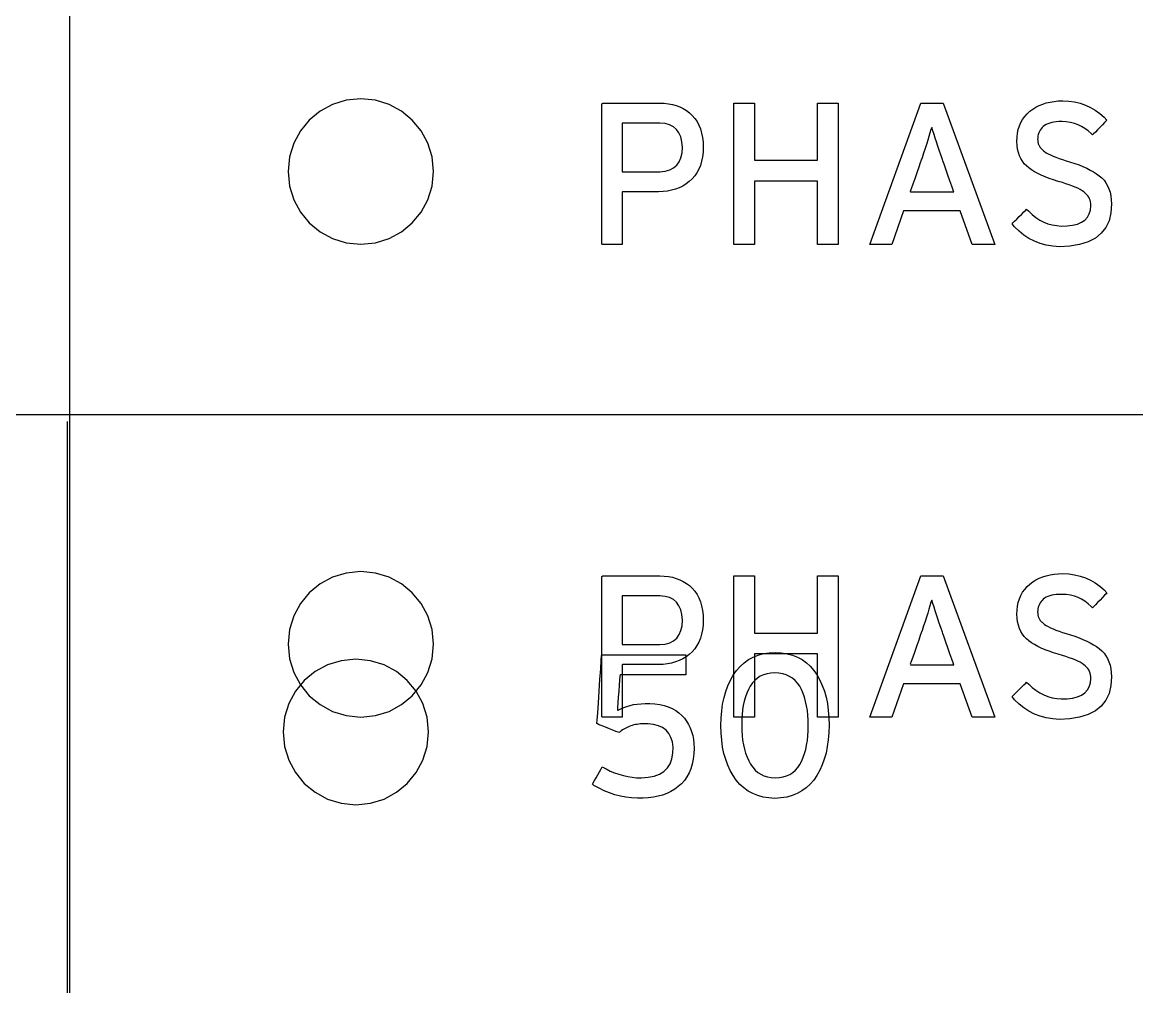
# Model space of a CAD drawing. Extents: x 1 to 47.7, y 0.2 to 35.
# Drawn here: x 12.891 to 13.657, y 12.763 to 13.426 of the extents above; entities that cross this region are included whole.
import ezdxf

# ---------------------------------------------------------------- set-up
doc = ezdxf.new("R2010")
doc.units = 0
doc.header["$MEASUREMENT"] = 0
for name, color, linetype in [('4_1__5U__UP_TO_TWO_IO_BOAR', 7, 'CONTINUOUS'), ('4_2__5U__FRONT_PANEL_W_24_', 7, 'CONTINUOUS'), ('5_1___24__TARGET_LEDS___12', 7, 'CONTINUOUS')]:
    doc.layers.add(name, color=color, linetype=linetype)

msp = doc.modelspace()

# ---------------------------------------------------------------- linework, layer by layer
at = {"layer": '4_1__5U__UP_TO_TWO_IO_BOAR'}
for points in [[(12.92363, 13.53081), (12.92363, 10.79851)], [(13.43743, 13.27362), (13.43743, 13.31723), (13.3941, 13.31723), (13.3941, 13.27362), (13.37999, 13.27362), (13.37999, 13.3708), (13.3941, 13.3708), (13.3941, 13.33146), (13.43743, 13.33146), (13.43743, 13.3708), (13.45154, 13.3708), (13.45154, 13.27362), (13.43743, 13.27362)], [(13.54363, 13.27362), (13.5355, 13.29669), (13.49657, 13.29669), (13.4885, 13.27362), (13.47338, 13.27362), (13.50837, 13.3708), (13.52383, 13.3708), (13.55923, 13.27362), (13.54363, 13.27362)], [(13.43743, 12.94864), (13.43743, 12.99226), (13.3941, 12.99226), (13.3941, 12.94864), (13.37999, 12.94864), (13.37999, 13.04582), (13.3941, 13.04582), (13.3941, 13.00648), (13.43743, 13.00648), (13.43743, 13.04582), (13.45154, 13.04582), (13.45154, 12.94864), (13.43743, 12.94864)], [(13.54363, 12.94864), (13.5355, 12.97171), (13.49657, 12.97171), (13.4885, 12.94864), (13.47338, 12.94864), (13.50837, 13.04582), (13.52383, 13.04582), (13.55923, 12.94864), (13.54363, 12.94864)]]:
    msp.add_lwpolyline(points, dxfattribs=at)
for points in [[(13.12369, 13.27378), (13.13377, 13.2748), (13.14315, 13.27772), (13.15165, 13.28233), (13.15905, 13.28844), (13.16516, 13.29584), (13.16978, 13.30434), (13.17269, 13.31373), (13.17371, 13.3238), (13.17269, 13.33388), (13.16978, 13.34327), (13.16516, 13.35176), (13.15905, 13.35916), (13.15165, 13.36526), (13.14315, 13.36987), (13.13377, 13.37278), (13.12369, 13.3738), (13.11361, 13.37278), (13.10423, 13.36987), (13.09574, 13.36526), (13.08835, 13.35916), (13.08225, 13.35176), (13.07764, 13.34327), (13.07473, 13.33388), (13.07372, 13.3238), (13.07473, 13.31373), (13.07764, 13.30434), (13.08225, 13.29584), (13.08835, 13.28844), (13.09574, 13.28233), (13.10423, 13.27772), (13.11361, 13.2748)], [(13.35897, 13.34039), (13.35882, 13.33699), (13.35844, 13.33378), (13.35783, 13.33077), (13.35699, 13.32796), (13.35591, 13.32534), (13.35461, 13.32292), (13.35308, 13.3207), (13.35131, 13.31867), (13.34934, 13.31684), (13.34721, 13.31522), (13.34494, 13.31381), (13.34251, 13.31262), (13.33994, 13.31164), (13.33721, 13.31087), (13.33434, 13.31032), (13.33131, 13.30997), (13.32813, 13.30984), (13.32703, 13.30984), (13.3247, 13.30984), (13.32125, 13.30984), (13.31714, 13.30984), (13.31284, 13.30984), (13.30884, 13.30984), (13.30559, 13.30984), (13.30358, 13.30984), (13.30315, 13.30968), (13.30315, 13.30748), (13.30315, 13.30323), (13.30315, 13.29763), (13.30315, 13.29138), (13.30315, 13.28516), (13.30315, 13.27968), (13.30315, 13.27563), (13.30315, 13.27369), (13.30283, 13.27362), (13.30161, 13.27362), (13.29973, 13.27362), (13.29744, 13.27362), (13.29503, 13.27362), (13.29275, 13.27362), (13.29086, 13.27362), (13.28964, 13.27362), (13.28932, 13.27381), (13.28932, 13.279), (13.28932, 13.28988), (13.28932, 13.30459), (13.28932, 13.32126), (13.28932, 13.33804), (13.28932, 13.35306), (13.28932, 13.36446), (13.28932, 13.37037), (13.29, 13.3708), (13.29322, 13.3708), (13.29841, 13.3708), (13.30482, 13.3708), (13.31169, 13.3708), (13.31827, 13.3708), (13.3238, 13.3708), (13.32752, 13.3708), (13.32905, 13.3708), (13.33209, 13.37068), (13.33498, 13.37035), (13.33774, 13.36981), (13.34036, 13.36908), (13.34285, 13.36814), (13.3452, 13.36699), (13.34741, 13.36564), (13.34949, 13.36409), (13.35143, 13.36231), (13.35317, 13.36029), (13.35468, 13.35807), (13.35596, 13.35565), (13.35702, 13.35301), (13.35785, 13.35017), (13.35845, 13.34711), (13.35882, 13.34385)], [(13.63939, 13.30152), (13.63899, 13.29539), (13.63769, 13.28997), (13.63547, 13.28527), (13.63233, 13.28128), (13.62828, 13.278), (13.62333, 13.27544), (13.61745, 13.27359), (13.61067, 13.27246), (13.6036, 13.27209), (13.59897, 13.27246), (13.59456, 13.27321), (13.59038, 13.27434), (13.58641, 13.27585), (13.58268, 13.27774), (13.57916, 13.28001), (13.57587, 13.28266), (13.5728, 13.28569), (13.57107, 13.28782), (13.57169, 13.28843), (13.57284, 13.28957), (13.57434, 13.29108), (13.57604, 13.29277), (13.57773, 13.29446), (13.57925, 13.29597), (13.58042, 13.29714), (13.58107, 13.29778), (13.5825, 13.29642), (13.58496, 13.29414), (13.58751, 13.29214), (13.59017, 13.29044), (13.59291, 13.28904), (13.59576, 13.28792), (13.5987, 13.28709), (13.60175, 13.28656), (13.60488, 13.28631), (13.60887, 13.2864), (13.61267, 13.28686), (13.61596, 13.28769), (13.61875, 13.28888), (13.62103, 13.29044), (13.62282, 13.29236), (13.6241, 13.29465), (13.62487, 13.29731), (13.62515, 13.30033), (13.6251, 13.30166), (13.62492, 13.30285), (13.62463, 13.30399), (13.62422, 13.30508), (13.6237, 13.30612), (13.62305, 13.3071), (13.62229, 13.30804), (13.6214, 13.30893), (13.62039, 13.30976), (13.61917, 13.31059), (13.61777, 13.31141), (13.6162, 13.31222), (13.61444, 13.31302), (13.6125, 13.31381), (13.61039, 13.31459), (13.60809, 13.31537), (13.60562, 13.31613), (13.60276, 13.31695), (13.59956, 13.31794), (13.59656, 13.31897), (13.59375, 13.32005), (13.59113, 13.32119), (13.58871, 13.32237), (13.58648, 13.32361), (13.58444, 13.32489), (13.5826, 13.32623), (13.58094, 13.3276), (13.57946, 13.3291), (13.57817, 13.33078), (13.57707, 13.33263), (13.57617, 13.33465), (13.57545, 13.33685), (13.57492, 13.33922), (13.57458, 13.34176), (13.57443, 13.34447), (13.5745, 13.34732), (13.57481, 13.35004), (13.57535, 13.35262), (13.57611, 13.35506), (13.57711, 13.35736), (13.57833, 13.35952), (13.57978, 13.36154), (13.58146, 13.36341), (13.58337, 13.36514), (13.58538, 13.36665), (13.58751, 13.36798), (13.58975, 13.36913), (13.59212, 13.37011), (13.59461, 13.37091), (13.59722, 13.37154), (13.59995, 13.37199), (13.60281, 13.37226), (13.6059, 13.37236), (13.61003, 13.37213), (13.614, 13.37157), (13.6178, 13.37067), (13.62143, 13.36944), (13.6249, 13.36788), (13.6282, 13.36599), (13.63132, 13.36376), (13.63429, 13.3612), (13.63627, 13.35914), (13.63572, 13.35857), (13.63463, 13.35744), (13.63317, 13.35592), (13.63151, 13.3542), (13.62983, 13.35246), (13.6283, 13.35088), (13.62711, 13.34964), (13.62642, 13.34892), (13.62538, 13.3498), (13.62333, 13.35167), (13.62115, 13.35331), (13.61885, 13.35471), (13.61641, 13.35587), (13.61385, 13.35679), (13.61115, 13.35747), (13.60833, 13.35791), (13.60538, 13.35811), (13.60315, 13.35809), (13.60142, 13.35796), (13.5998, 13.35775), (13.5983, 13.35746), (13.59692, 13.35708), (13.59565, 13.35663), (13.59449, 13.35609), (13.59345, 13.35547), (13.59253, 13.35477), (13.59171, 13.35397), (13.591, 13.35312), (13.59037, 13.35223), (13.58985, 13.3513), (13.58942, 13.35032), (13.58908, 13.3493), (13.58885, 13.34824), (13.58871, 13.34713), (13.58866, 13.346), (13.58868, 13.34544), (13.58871, 13.3449), (13.58877, 13.34437), (13.58885, 13.34386), (13.58896, 13.34337), (13.58909, 13.3429), (13.58924, 13.34244), (13.58942, 13.342), (13.58962, 13.34157), (13.58986, 13.34111), (13.59014, 13.34066), (13.59046, 13.34021), (13.59081, 13.33977), (13.59121, 13.33933), (13.59164, 13.3389), (13.59211, 13.33847), (13.59261, 13.33805), (13.59338, 13.33748), (13.59457, 13.33672), (13.59595, 13.33595), (13.59752, 13.33517), (13.59928, 13.33439), (13.60123, 13.3336), (13.60337, 13.3328), (13.6057, 13.332), (13.60822, 13.33119), (13.61118, 13.33029), (13.61421, 13.32931), (13.61708, 13.32826), (13.61979, 13.32716), (13.62234, 13.326), (13.62473, 13.32479), (13.62697, 13.32352), (13.62904, 13.3222), (13.63096, 13.32082), (13.6327, 13.31935), (13.63424, 13.31771), (13.63558, 13.3159), (13.63671, 13.31392), (13.63765, 13.31178), (13.63839, 13.30947), (13.63892, 13.30699), (13.63926, 13.30434)], [(13.34459, 13.34039), (13.34427, 13.34419), (13.34349, 13.3475), (13.34225, 13.35032), (13.34055, 13.35265), (13.3384, 13.3545), (13.33579, 13.35585), (13.33272, 13.35672), (13.3292, 13.35709), (13.32776, 13.35711), (13.32532, 13.35711), (13.32161, 13.35711), (13.31718, 13.35711), (13.31259, 13.35711), (13.30838, 13.35711), (13.30511, 13.35711), (13.30333, 13.35711), (13.30315, 13.3566), (13.30315, 13.35377), (13.30315, 13.34912), (13.30315, 13.34337), (13.30315, 13.33726), (13.30315, 13.33151), (13.30315, 13.32686), (13.30315, 13.32404), (13.30333, 13.32353), (13.30511, 13.32353), (13.30838, 13.32353), (13.31259, 13.32353), (13.31718, 13.32353), (13.32161, 13.32353), (13.32532, 13.32353), (13.32776, 13.32353), (13.32922, 13.32355), (13.33282, 13.32396), (13.33594, 13.32485), (13.33858, 13.32622), (13.34075, 13.32809), (13.34243, 13.33043), (13.34363, 13.33326), (13.34435, 13.33658)], [(13.52322, 13.33208), (13.52214, 13.33527), (13.52111, 13.33834), (13.52013, 13.34127), (13.51921, 13.34408), (13.51834, 13.34676), (13.51752, 13.34931), (13.51675, 13.35173), (13.51603, 13.35402), (13.51539, 13.35268), (13.5147, 13.35033), (13.51394, 13.34784), (13.51312, 13.34521), (13.51224, 13.34243), (13.5113, 13.33952), (13.51029, 13.33646), (13.50922, 13.33326), (13.50866, 13.3316), (13.50801, 13.32973), (13.50694, 13.32665), (13.50561, 13.32284), (13.50421, 13.31879), (13.50288, 13.31498), (13.50181, 13.3119), (13.50116, 13.31003), (13.50125, 13.30969), (13.50337, 13.30969), (13.50724, 13.30969), (13.51223, 13.30969), (13.51767, 13.30969), (13.52292, 13.30969), (13.52732, 13.30969), (13.53022, 13.30969), (13.53101, 13.30973), (13.53057, 13.31099), (13.52964, 13.31366), (13.52838, 13.31726), (13.52698, 13.32129), (13.52559, 13.32528), (13.52439, 13.32873), (13.52354, 13.33116)], [(13.12369, 12.94879), (13.13377, 12.94981), (13.14315, 12.95272), (13.15165, 12.95734), (13.15905, 12.96345), (13.16516, 12.97085), (13.16978, 12.97935), (13.17269, 12.98873), (13.17371, 12.99881), (13.17269, 13.00889), (13.16978, 13.01827), (13.16516, 13.02677), (13.15905, 13.03416), (13.15165, 13.04027), (13.14315, 13.04488), (13.13377, 13.04779), (13.12369, 13.04881), (13.11361, 13.04779), (13.10423, 13.04488), (13.09574, 13.04027), (13.08835, 13.03416), (13.08225, 13.02677), (13.07764, 13.01827), (13.07473, 13.00889), (13.07372, 12.99881), (13.07473, 12.98873), (13.07764, 12.97935), (13.08225, 12.97085), (13.08835, 12.96345), (13.09574, 12.95734), (13.10423, 12.95272), (13.11361, 12.94981)], [(13.35897, 13.01541), (13.35882, 13.01201), (13.35844, 13.0088), (13.35783, 13.00579), (13.35699, 13.00298), (13.35591, 13.00037), (13.35461, 12.99794), (13.35308, 12.99572), (13.35131, 12.99369), (13.34934, 12.99186), (13.34721, 12.99024), (13.34494, 12.98884), (13.34251, 12.98764), (13.33994, 12.98666), (13.33721, 12.98589), (13.33434, 12.98534), (13.33131, 12.98499), (13.32813, 12.98486), (13.32703, 12.98486), (13.3247, 12.98486), (13.32125, 12.98486), (13.31714, 12.98486), (13.31284, 12.98486), (13.30884, 12.98486), (13.30559, 12.98486), (13.30358, 12.98486), (13.30315, 12.9847), (13.30315, 12.9825), (13.30315, 12.97825), (13.30315, 12.97265), (13.30315, 12.9664), (13.30315, 12.96019), (13.30315, 12.9547), (13.30315, 12.95065), (13.30315, 12.94871), (13.30283, 12.94864), (13.30161, 12.94864), (13.29973, 12.94864), (13.29744, 12.94864), (13.29503, 12.94864), (13.29275, 12.94864), (13.29086, 12.94864), (13.28964, 12.94864), (13.28932, 12.94884), (13.28932, 12.95403), (13.28932, 12.96491), (13.28932, 12.97961), (13.28932, 12.99629), (13.28932, 13.01306), (13.28932, 13.02808), (13.28932, 13.03948), (13.28932, 13.04539), (13.29, 13.04582), (13.29322, 13.04582), (13.29841, 13.04582), (13.30482, 13.04582), (13.31169, 13.04582), (13.31827, 13.04582), (13.3238, 13.04582), (13.32752, 13.04582), (13.32905, 13.04582), (13.33209, 13.0457), (13.33498, 13.04537), (13.33774, 13.04484), (13.34036, 13.0441), (13.34285, 13.04316), (13.3452, 13.04201), (13.34741, 13.04067), (13.34949, 13.03911), (13.35143, 13.03733), (13.35317, 13.03532), (13.35468, 13.0331), (13.35596, 13.03067), (13.35702, 13.02803), (13.35785, 13.02519), (13.35845, 13.02214), (13.35882, 13.01888)], [(13.63939, 12.97654), (13.63899, 12.97041), (13.63769, 12.96499), (13.63547, 12.96029), (13.63233, 12.9563), (13.62828, 12.95302), (13.62333, 12.95046), (13.61745, 12.94861), (13.61067, 12.94748), (13.6036, 12.94711), (13.59897, 12.94748), (13.59456, 12.94823), (13.59038, 12.94936), (13.58641, 12.95087), (13.58268, 12.95276), (13.57916, 12.95503), (13.57587, 12.95768), (13.5728, 12.96071), (13.57107, 12.96284), (13.57169, 12.96345), (13.57284, 12.9646), (13.57434, 12.9661), (13.57604, 12.96779), (13.57773, 12.96948), (13.57925, 12.971), (13.58042, 12.97216), (13.58107, 12.9728), (13.5825, 12.97144), (13.58496, 12.96916), (13.58751, 12.96717), (13.59017, 12.96547), (13.59291, 12.96406), (13.59576, 12.96294), (13.5987, 12.96211), (13.60175, 12.96158), (13.60488, 12.96133), (13.60887, 12.96142), (13.61267, 12.96188), (13.61596, 12.96271), (13.61875, 12.9639), (13.62103, 12.96546), (13.62282, 12.96739), (13.6241, 12.96967), (13.62487, 12.97233), (13.62515, 12.97535), (13.6251, 12.97668), (13.62492, 12.97787), (13.62463, 12.97901), (13.62422, 12.9801), (13.6237, 12.98114), (13.62305, 12.98213), (13.62229, 12.98306), (13.6214, 12.98395), (13.62039, 12.98479), (13.61917, 12.98561), (13.61777, 12.98643), (13.6162, 12.98724), (13.61444, 12.98804), (13.6125, 12.98883), (13.61039, 12.98961), (13.60809, 12.99039), (13.60562, 12.99115), (13.60276, 12.99197), (13.59956, 12.99296), (13.59656, 12.99399), (13.59375, 12.99507), (13.59113, 12.99621), (13.58871, 12.99739), (13.58648, 12.99863), (13.58444, 12.99992), (13.5826, 13.00125), (13.58094, 13.00262), (13.57946, 13.00413), (13.57817, 13.0058), (13.57707, 13.00765), (13.57617, 13.00967), (13.57545, 13.01187), (13.57492, 13.01424), (13.57458, 13.01678), (13.57443, 13.0195), (13.5745, 13.02234), (13.57481, 13.02506), (13.57535, 13.02764), (13.57611, 13.03008), (13.57711, 13.03238), (13.57833, 13.03454), (13.57978, 13.03656), (13.58146, 13.03843), (13.58337, 13.04017), (13.58538, 13.04168), (13.58751, 13.043), (13.58975, 13.04415), (13.59212, 13.04513), (13.59461, 13.04593), (13.59722, 13.04656), (13.59995, 13.04701), (13.60281, 13.04728), (13.6059, 13.04738), (13.61003, 13.04715), (13.614, 13.04659), (13.6178, 13.04569), (13.62143, 13.04447), (13.6249, 13.0429), (13.6282, 13.04101), (13.63132, 13.03878), (13.63429, 13.03622), (13.63627, 13.03416), (13.63572, 13.0336), (13.63463, 13.03246), (13.63317, 13.03095), (13.63151, 13.02923), (13.62983, 13.02748), (13.6283, 13.0259), (13.62711, 13.02466), (13.62642, 13.02394), (13.62538, 13.02482), (13.62333, 13.0267), (13.62115, 13.02834), (13.61885, 13.02974), (13.61641, 13.0309), (13.61385, 13.03182), (13.61115, 13.0325), (13.60833, 13.03294), (13.60538, 13.03314), (13.60315, 13.03311), (13.60142, 13.03298), (13.5998, 13.03277), (13.5983, 13.03248), (13.59692, 13.03211), (13.59565, 13.03165), (13.59449, 13.03111), (13.59345, 13.03049), (13.59253, 13.02979), (13.59171, 13.02899), (13.591, 13.02815), (13.59037, 13.02726), (13.58985, 13.02632), (13.58942, 13.02534), (13.58908, 13.02432), (13.58885, 13.02326), (13.58871, 13.02215), (13.58866, 13.02102), (13.58868, 13.02046), (13.58871, 13.01992), (13.58877, 13.01939), (13.58885, 13.01888), (13.58896, 13.01839), (13.58909, 13.01792), (13.58924, 13.01746), (13.58942, 13.01703), (13.58962, 13.01659), (13.58986, 13.01613), (13.59014, 13.01568), (13.59046, 13.01523), (13.59081, 13.01479), (13.59121, 13.01435), (13.59164, 13.01392), (13.59211, 13.01349), (13.59261, 13.01307), (13.59338, 13.01251), (13.59457, 13.01174), (13.59595, 13.01097), (13.59752, 13.0102), (13.59928, 13.00941), (13.60123, 13.00862), (13.60337, 13.00783), (13.6057, 13.00702), (13.60822, 13.00621), (13.61118, 13.00532), (13.61421, 13.00433), (13.61708, 13.00328), (13.61979, 13.00218), (13.62234, 13.00102), (13.62473, 12.99981), (13.62697, 12.99854), (13.62904, 12.99722), (13.63096, 12.99584), (13.6327, 12.99437), (13.63424, 12.99273), (13.63558, 12.99092), (13.63671, 12.98894), (13.63765, 12.9868), (13.63839, 12.98449), (13.63892, 12.98201), (13.63926, 12.97936)], [(13.34459, 13.01541), (13.34427, 13.01921), (13.34349, 13.02252), (13.34225, 13.02534), (13.34055, 13.02768), (13.3384, 13.02952), (13.33579, 13.03087), (13.33272, 13.03174), (13.3292, 13.03211), (13.32776, 13.03213), (13.32532, 13.03213), (13.32161, 13.03213), (13.31718, 13.03213), (13.31259, 13.03213), (13.30838, 13.03213), (13.30511, 13.03213), (13.30333, 13.03213), (13.30315, 13.03162), (13.30315, 13.02879), (13.30315, 13.02414), (13.30315, 13.0184), (13.30315, 13.01228), (13.30315, 13.00654), (13.30315, 13.00189), (13.30315, 12.99906), (13.30333, 12.99855), (13.30511, 12.99855), (13.30838, 12.99855), (13.31259, 12.99855), (13.31718, 12.99855), (13.32161, 12.99855), (13.32532, 12.99855), (13.32776, 12.99855), (13.32922, 12.99857), (13.33282, 12.99898), (13.33594, 12.99987), (13.33858, 13.00125), (13.34075, 13.00311), (13.34243, 13.00545), (13.34363, 13.00829), (13.34435, 13.0116)], [(13.52322, 13.0071), (13.52214, 13.01029), (13.52111, 13.01336), (13.52013, 13.0163), (13.51921, 13.0191), (13.51834, 13.02178), (13.51752, 13.02433), (13.51675, 13.02675), (13.51603, 13.02904), (13.51539, 13.0277), (13.5147, 13.02535), (13.51394, 13.02286), (13.51312, 13.02023), (13.51224, 13.01745), (13.5113, 13.01454), (13.51029, 13.01148), (13.50922, 13.00828), (13.50866, 13.00662), (13.50801, 13.00475), (13.50694, 13.00167), (13.50561, 12.99786), (13.50421, 12.99381), (13.50288, 12.99001), (13.50181, 12.98692), (13.50116, 12.98505), (13.50125, 12.98471), (13.50337, 12.98471), (13.50724, 12.98471), (13.51223, 12.98471), (13.51767, 12.98471), (13.52292, 12.98471), (13.52732, 12.98471), (13.53022, 12.98471), (13.53101, 12.98475), (13.53057, 12.98601), (13.52964, 12.98868), (13.52838, 12.99228), (13.52698, 12.99632), (13.52559, 13.0003), (13.52439, 13.00375), (13.52354, 13.00618)]]:
    msp.add_lwpolyline(points, close=True, dxfattribs=at)
at = {"layer": '4_2__5U__FRONT_PANEL_W_24_'}
for points in [[(11.60196, 13.15667), (14.34201, 13.15667)], [(12.92199, 13.15202), (12.92229, 8.99473)]]:
    msp.add_lwpolyline(points, dxfattribs=at)
for points in [[(13.35265, 12.92747), (13.35248, 12.92357), (13.35206, 12.91992), (13.35138, 12.91649), (13.35043, 12.91331), (13.34923, 12.91036), (13.34776, 12.90766), (13.34604, 12.90519), (13.34405, 12.90295), (13.34181, 12.90096), (13.33938, 12.89919), (13.33678, 12.89763), (13.334, 12.8963), (13.33106, 12.89519), (13.32795, 12.8943), (13.32467, 12.89363), (13.32121, 12.89318), (13.31759, 12.89294), (13.31371, 12.89294), (13.30973, 12.89317), (13.30582, 12.89366), (13.30199, 12.89439), (13.29822, 12.89537), (13.29452, 12.8966), (13.2909, 12.89809), (13.28734, 12.89982), (13.28385, 12.9018), (13.28281, 12.90271), (13.28335, 12.90365), (13.28421, 12.90517), (13.28529, 12.90706), (13.28645, 12.9091), (13.28758, 12.91109), (13.28855, 12.9128), (13.28925, 12.91402), (13.28955, 12.91455), (13.29215, 12.91313), (13.2951, 12.9117), (13.29807, 12.91046), (13.30105, 12.90942), (13.30406, 12.90856), (13.30708, 12.90789), (13.31012, 12.9074), (13.31318, 12.90711), (13.31648, 12.90702), (13.32119, 12.90739), (13.32533, 12.90825), (13.32889, 12.90962), (13.33189, 12.91148), (13.33431, 12.91385), (13.33615, 12.91671), (13.33743, 12.92007), (13.33812, 12.92393), (13.33821, 12.92808), (13.33773, 12.93167), (13.33677, 12.93481), (13.33534, 12.93749), (13.33343, 12.93973), (13.33104, 12.94151), (13.32818, 12.94284), (13.32484, 12.94372), (13.32103, 12.94414), (13.31845, 12.94418), (13.31716, 12.94414), (13.3159, 12.94406), (13.31468, 12.94394), (13.3135, 12.94378), (13.31235, 12.94359), (13.31125, 12.94335), (13.31018, 12.94308), (13.30914, 12.94276), (13.30816, 12.94238), (13.30719, 12.94195), (13.30625, 12.94149), (13.30532, 12.941), (13.30441, 12.94048), (13.30352, 12.93992), (13.30265, 12.93934), (13.30179, 12.93872), (13.30096, 12.93807), (13.30042, 12.93829), (13.29897, 12.93888), (13.29689, 12.93972), (13.29444, 12.94072), (13.29188, 12.94176), (13.28949, 12.94274), (13.28753, 12.94354), (13.28626, 12.94405), (13.28594, 12.94428), (13.2861, 12.94669), (13.28644, 12.95177), (13.28691, 12.95868), (13.28745, 12.96657), (13.28799, 12.9746), (13.28849, 12.98192), (13.28888, 12.98771), (13.28911, 12.99111), (13.28957, 12.99165), (13.29333, 12.99165), (13.30011, 12.99165), (13.30888, 12.99165), (13.31862, 12.99165), (13.32831, 12.99165), (13.33691, 12.99165), (13.34341, 12.99165), (13.34676, 12.99165), (13.34701, 12.99142), (13.34701, 12.99035), (13.34701, 12.9886), (13.34701, 12.98643), (13.34701, 12.98408), (13.34701, 12.9818), (13.34701, 12.97984), (13.34701, 12.97843), (13.34701, 12.97783), (13.34571, 12.97782), (13.34162, 12.97782), (13.33553, 12.97782), (13.32823, 12.97782), (13.32053, 12.97782), (13.31323, 12.97782), (13.30714, 12.97782), (13.30306, 12.97782), (13.30176, 12.97781), (13.30168, 12.97674), (13.30149, 12.97423), (13.30123, 12.97072), (13.30092, 12.96665), (13.30061, 12.96245), (13.30032, 12.95858), (13.30009, 12.95546), (13.29994, 12.95353), (13.30051, 12.95349), (13.30238, 12.9545), (13.30438, 12.95539), (13.3065, 12.95615), (13.30874, 12.95679), (13.31111, 12.95731), (13.31361, 12.9577), (13.31623, 12.95797), (13.31897, 12.95812), (13.32226, 12.95809), (13.32575, 12.95783), (13.32903, 12.95736), (13.33209, 12.95667), (13.33494, 12.95576), (13.33758, 12.95464), (13.34, 12.9533), (13.34221, 12.95174), (13.3442, 12.94997), (13.34598, 12.948), (13.34754, 12.9459), (13.34889, 12.94367), (13.35004, 12.94131), (13.35098, 12.93881), (13.35171, 12.93617), (13.35223, 12.93341), (13.35254, 12.9305)], [(13.44535, 12.94323), (13.44522, 12.93808), (13.44483, 12.93318), (13.44418, 12.92851), (13.44327, 12.92407), (13.4421, 12.91988), (13.44067, 12.91593), (13.43898, 12.91221), (13.43703, 12.90873), (13.43481, 12.9055), (13.43234, 12.90262), (13.42961, 12.90011), (13.42665, 12.89798), (13.42343, 12.89622), (13.41997, 12.89483), (13.41626, 12.89382), (13.4123, 12.89318), (13.40809, 12.89291), (13.40393, 12.89317), (13.40001, 12.89381), (13.39634, 12.89481), (13.39291, 12.89619), (13.38972, 12.89793), (13.38678, 12.90004), (13.38408, 12.90253), (13.38163, 12.90538), (13.37942, 12.90857), (13.37747, 12.91199), (13.37578, 12.91567), (13.37435, 12.91959), (13.37318, 12.92377), (13.37226, 12.92819), (13.37161, 12.93286), (13.37122, 12.93779), (13.37109, 12.94296), (13.37123, 12.94812), (13.37162, 12.95304), (13.37228, 12.95772), (13.37321, 12.96217), (13.3744, 12.96637), (13.37585, 12.97033), (13.37756, 12.97405), (13.37954, 12.97752), (13.38178, 12.98076), (13.38426, 12.98365), (13.38698, 12.98616), (13.38994, 12.98829), (13.39315, 12.99004), (13.39659, 12.9914), (13.40027, 12.99239), (13.40419, 12.99299), (13.40835, 12.99321), (13.41255, 12.99296), (13.41651, 12.99234), (13.42021, 12.99135), (13.42366, 12.99), (13.42686, 12.98827), (13.42981, 12.98617), (13.4325, 12.9837), (13.43495, 12.98087), (13.43714, 12.97768), (13.43906, 12.97424), (13.44073, 12.97056), (13.44214, 12.96662), (13.4433, 12.96244), (13.4442, 12.95801), (13.44484, 12.95333), (13.44522, 12.9484)], [(13.12025, 12.88852), (13.13033, 12.88954), (13.13972, 12.89245), (13.14821, 12.89707), (13.15562, 12.90317), (13.16173, 12.91058), (13.16634, 12.91908), (13.16926, 12.92846), (13.17027, 12.93854), (13.16926, 12.94862), (13.16634, 12.958), (13.16173, 12.9665), (13.15562, 12.97389), (13.14821, 12.98), (13.13972, 12.98461), (13.13033, 12.98752), (13.12025, 12.98854), (13.11017, 12.98752), (13.10079, 12.98461), (13.0923, 12.98), (13.08491, 12.97389), (13.07881, 12.9665), (13.07421, 12.958), (13.0713, 12.94862), (13.07028, 12.93854), (13.0713, 12.92846), (13.07421, 12.91908), (13.07881, 12.91058), (13.08491, 12.90317), (13.0923, 12.89707), (13.10079, 12.89245), (13.11017, 12.88954)], [(13.43111, 12.94296), (13.43104, 12.94658), (13.43082, 12.95004), (13.43046, 12.95335), (13.42995, 12.95651), (13.42929, 12.95952), (13.42849, 12.96238), (13.42754, 12.96508), (13.42645, 12.96763), (13.42519, 12.97001), (13.42373, 12.97211), (13.42208, 12.97394), (13.42023, 12.97549), (13.41819, 12.97677), (13.41596, 12.97777), (13.41353, 12.97849), (13.41091, 12.97894), (13.40809, 12.97911), (13.40533, 12.97894), (13.40275, 12.9785), (13.40035, 12.97779), (13.39815, 12.9768), (13.39614, 12.97554), (13.39432, 12.97401), (13.39269, 12.97221), (13.39125, 12.97013), (13.38998, 12.9678), (13.38886, 12.9653), (13.3879, 12.96264), (13.38709, 12.95982), (13.38643, 12.95683), (13.38592, 12.95367), (13.38557, 12.95036), (13.38538, 12.94688), (13.38534, 12.94323), (13.38541, 12.93963), (13.38564, 12.93619), (13.38602, 12.9329), (13.38655, 12.92977), (13.38724, 12.92679), (13.38808, 12.92397), (13.38908, 12.92131), (13.39022, 12.9188), (13.39151, 12.91641), (13.39297, 12.91424), (13.39461, 12.91235), (13.39643, 12.91074), (13.39845, 12.90942), (13.40064, 12.90839), (13.40303, 12.90764), (13.4056, 12.90718), (13.40835, 12.90701), (13.41116, 12.90718), (13.41378, 12.90764), (13.4162, 12.90837), (13.41842, 12.90939), (13.42044, 12.9107), (13.42227, 12.91228), (13.4239, 12.91415), (13.42534, 12.91629), (13.42657, 12.91865), (13.42763, 12.92113), (13.42856, 12.92377), (13.42934, 12.92657), (13.42998, 12.92953), (13.43047, 12.93264), (13.43083, 12.93592), (13.43104, 12.93936)]]:
    msp.add_lwpolyline(points, close=True, dxfattribs=at)
at = {"layer": '5_1___24__TARGET_LEDS___12'}
for points in [[(11.60196, 13.15667), (14.34201, 13.15667)], [(12.92199, 13.15202), (12.92229, 8.99473)]]:
    msp.add_lwpolyline(points, dxfattribs=at)
for points in [[(13.35265, 12.92747), (13.35248, 12.92357), (13.35206, 12.91992), (13.35138, 12.91649), (13.35043, 12.91331), (13.34923, 12.91036), (13.34776, 12.90766), (13.34604, 12.90519), (13.34405, 12.90295), (13.34181, 12.90096), (13.33938, 12.89919), (13.33678, 12.89763), (13.334, 12.8963), (13.33106, 12.89519), (13.32795, 12.8943), (13.32467, 12.89363), (13.32121, 12.89318), (13.31759, 12.89294), (13.31371, 12.89294), (13.30973, 12.89317), (13.30582, 12.89366), (13.30199, 12.89439), (13.29822, 12.89537), (13.29452, 12.8966), (13.2909, 12.89809), (13.28734, 12.89982), (13.28385, 12.9018), (13.28281, 12.90271), (13.28335, 12.90365), (13.28421, 12.90517), (13.28529, 12.90706), (13.28645, 12.9091), (13.28758, 12.91109), (13.28855, 12.9128), (13.28925, 12.91402), (13.28955, 12.91455), (13.29215, 12.91313), (13.2951, 12.9117), (13.29807, 12.91046), (13.30105, 12.90942), (13.30406, 12.90856), (13.30708, 12.90789), (13.31012, 12.9074), (13.31318, 12.90711), (13.31648, 12.90702), (13.32119, 12.90739), (13.32533, 12.90825), (13.32889, 12.90962), (13.33189, 12.91148), (13.33431, 12.91385), (13.33615, 12.91671), (13.33743, 12.92007), (13.33812, 12.92393), (13.33821, 12.92808), (13.33773, 12.93167), (13.33677, 12.93481), (13.33534, 12.93749), (13.33343, 12.93973), (13.33104, 12.94151), (13.32818, 12.94284), (13.32484, 12.94372), (13.32103, 12.94414), (13.31845, 12.94418), (13.31716, 12.94414), (13.3159, 12.94406), (13.31468, 12.94394), (13.3135, 12.94378), (13.31235, 12.94359), (13.31125, 12.94335), (13.31018, 12.94308), (13.30914, 12.94276), (13.30816, 12.94238), (13.30719, 12.94195), (13.30625, 12.94149), (13.30532, 12.941), (13.30441, 12.94048), (13.30352, 12.93992), (13.30265, 12.93934), (13.30179, 12.93872), (13.30096, 12.93807), (13.30042, 12.93829), (13.29897, 12.93888), (13.29689, 12.93972), (13.29444, 12.94072), (13.29188, 12.94176), (13.28949, 12.94274), (13.28753, 12.94354), (13.28626, 12.94405), (13.28594, 12.94428), (13.2861, 12.94669), (13.28644, 12.95177), (13.28691, 12.95868), (13.28745, 12.96657), (13.28799, 12.9746), (13.28849, 12.98192), (13.28888, 12.98771), (13.28911, 12.99111), (13.28957, 12.99165), (13.29333, 12.99165), (13.30011, 12.99165), (13.30888, 12.99165), (13.31862, 12.99165), (13.32831, 12.99165), (13.33691, 12.99165), (13.34341, 12.99165), (13.34676, 12.99165), (13.34701, 12.99142), (13.34701, 12.99035), (13.34701, 12.9886), (13.34701, 12.98643), (13.34701, 12.98408), (13.34701, 12.9818), (13.34701, 12.97984), (13.34701, 12.97843), (13.34701, 12.97783), (13.34571, 12.97782), (13.34162, 12.97782), (13.33553, 12.97782), (13.32823, 12.97782), (13.32053, 12.97782), (13.31323, 12.97782), (13.30714, 12.97782), (13.30306, 12.97782), (13.30176, 12.97781), (13.30168, 12.97674), (13.30149, 12.97423), (13.30123, 12.97072), (13.30092, 12.96665), (13.30061, 12.96245), (13.30032, 12.95858), (13.30009, 12.95546), (13.29994, 12.95353), (13.30051, 12.95349), (13.30238, 12.9545), (13.30438, 12.95539), (13.3065, 12.95615), (13.30874, 12.95679), (13.31111, 12.95731), (13.31361, 12.9577), (13.31623, 12.95797), (13.31897, 12.95812), (13.32226, 12.95809), (13.32575, 12.95783), (13.32903, 12.95736), (13.33209, 12.95667), (13.33494, 12.95576), (13.33758, 12.95464), (13.34, 12.9533), (13.34221, 12.95174), (13.3442, 12.94997), (13.34598, 12.948), (13.34754, 12.9459), (13.34889, 12.94367), (13.35004, 12.94131), (13.35098, 12.93881), (13.35171, 12.93617), (13.35223, 12.93341), (13.35254, 12.9305)], [(13.44535, 12.94323), (13.44522, 12.93808), (13.44483, 12.93318), (13.44418, 12.92851), (13.44327, 12.92407), (13.4421, 12.91988), (13.44067, 12.91593), (13.43898, 12.91221), (13.43703, 12.90873), (13.43481, 12.9055), (13.43234, 12.90262), (13.42961, 12.90011), (13.42665, 12.89798), (13.42343, 12.89622), (13.41997, 12.89483), (13.41626, 12.89382), (13.4123, 12.89318), (13.40809, 12.89291), (13.40393, 12.89317), (13.40001, 12.89381), (13.39634, 12.89481), (13.39291, 12.89619), (13.38972, 12.89793), (13.38678, 12.90004), (13.38408, 12.90253), (13.38163, 12.90538), (13.37942, 12.90857), (13.37747, 12.91199), (13.37578, 12.91567), (13.37435, 12.91959), (13.37318, 12.92377), (13.37226, 12.92819), (13.37161, 12.93286), (13.37122, 12.93779), (13.37109, 12.94296), (13.37123, 12.94812), (13.37162, 12.95304), (13.37228, 12.95772), (13.37321, 12.96217), (13.3744, 12.96637), (13.37585, 12.97033), (13.37756, 12.97405), (13.37954, 12.97752), (13.38178, 12.98076), (13.38426, 12.98365), (13.38698, 12.98616), (13.38994, 12.98829), (13.39315, 12.99004), (13.39659, 12.9914), (13.40027, 12.99239), (13.40419, 12.99299), (13.40835, 12.99321), (13.41255, 12.99296), (13.41651, 12.99234), (13.42021, 12.99135), (13.42366, 12.99), (13.42686, 12.98827), (13.42981, 12.98617), (13.4325, 12.9837), (13.43495, 12.98087), (13.43714, 12.97768), (13.43906, 12.97424), (13.44073, 12.97056), (13.44214, 12.96662), (13.4433, 12.96244), (13.4442, 12.95801), (13.44484, 12.95333), (13.44522, 12.9484)], [(13.12025, 12.88852), (13.13033, 12.88954), (13.13972, 12.89245), (13.14821, 12.89707), (13.15562, 12.90317), (13.16173, 12.91058), (13.16634, 12.91908), (13.16926, 12.92846), (13.17027, 12.93854), (13.16926, 12.94862), (13.16634, 12.958), (13.16173, 12.9665), (13.15562, 12.97389), (13.14821, 12.98), (13.13972, 12.98461), (13.13033, 12.98752), (13.12025, 12.98854), (13.11017, 12.98752), (13.10079, 12.98461), (13.0923, 12.98), (13.08491, 12.97389), (13.07881, 12.9665), (13.07421, 12.958), (13.0713, 12.94862), (13.07028, 12.93854), (13.0713, 12.92846), (13.07421, 12.91908), (13.07881, 12.91058), (13.08491, 12.90317), (13.0923, 12.89707), (13.10079, 12.89245), (13.11017, 12.88954)], [(13.43111, 12.94296), (13.43104, 12.94658), (13.43082, 12.95004), (13.43046, 12.95335), (13.42995, 12.95651), (13.42929, 12.95952), (13.42849, 12.96238), (13.42754, 12.96508), (13.42645, 12.96763), (13.42519, 12.97001), (13.42373, 12.97211), (13.42208, 12.97394), (13.42023, 12.97549), (13.41819, 12.97677), (13.41596, 12.97777), (13.41353, 12.97849), (13.41091, 12.97894), (13.40809, 12.97911), (13.40533, 12.97894), (13.40275, 12.9785), (13.40035, 12.97779), (13.39815, 12.9768), (13.39614, 12.97554), (13.39432, 12.97401), (13.39269, 12.97221), (13.39125, 12.97013), (13.38998, 12.9678), (13.38886, 12.9653), (13.3879, 12.96264), (13.38709, 12.95982), (13.38643, 12.95683), (13.38592, 12.95367), (13.38557, 12.95036), (13.38538, 12.94688), (13.38534, 12.94323), (13.38541, 12.93963), (13.38564, 12.93619), (13.38602, 12.9329), (13.38655, 12.92977), (13.38724, 12.92679), (13.38808, 12.92397), (13.38908, 12.92131), (13.39022, 12.9188), (13.39151, 12.91641), (13.39297, 12.91424), (13.39461, 12.91235), (13.39643, 12.91074), (13.39845, 12.90942), (13.40064, 12.90839), (13.40303, 12.90764), (13.4056, 12.90718), (13.40835, 12.90701), (13.41116, 12.90718), (13.41378, 12.90764), (13.4162, 12.90837), (13.41842, 12.90939), (13.42044, 12.9107), (13.42227, 12.91228), (13.4239, 12.91415), (13.42534, 12.91629), (13.42657, 12.91865), (13.42763, 12.92113), (13.42856, 12.92377), (13.42934, 12.92657), (13.42998, 12.92953), (13.43047, 12.93264), (13.43083, 12.93592), (13.43104, 12.93936)]]:
    msp.add_lwpolyline(points, close=True, dxfattribs=at)

doc.saveas('drawing.dxf')
